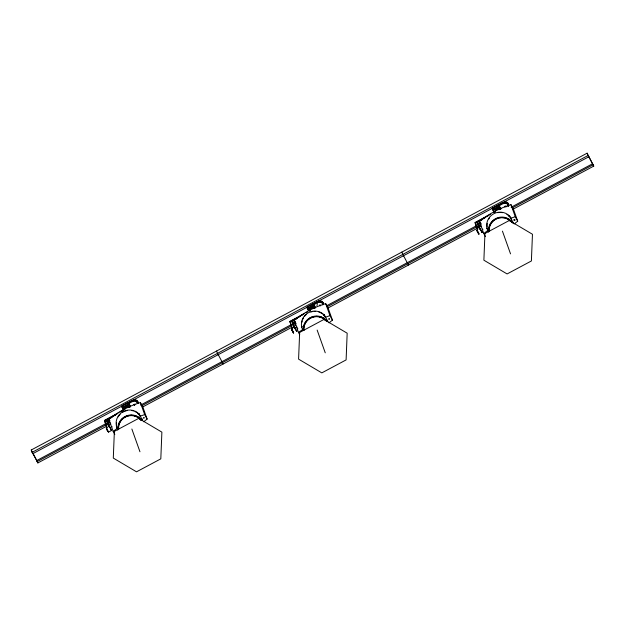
<?xml version="1.0" encoding="UTF-8"?>
<svg xmlns="http://www.w3.org/2000/svg" width="625" height="625" viewBox="0 0 625 625"><rect width="100%" height="100%" fill="white"/><g stroke="black" fill="none" stroke-linecap="round" stroke-linejoin="round"><path stroke-width="0.94" d="M130.219 406.906L128.18 402.641M313.969 305.469L313.469 303.703L312.938 303.758L315.508 307.969M499.266 206.531L498.758 204.758L498.234 204.82L500.797 209.031M134.117 404.68L134.727 405.297M143.539 417.898L144.328 417.805L143.602 417.984M319.414 305.742L319.883 305.078L320.609 305.445M320.656 305.914L320.641 305.523M328.898 318.875C329.719 320.352 329.5 317.477 328.875 319.156M505.781 206.305L505.016 206.203L504.688 206.891M505.945 206.742L505.875 207.117M514.828 219.922L514.5 219.578L514.914 219.93M507.844 206.258L507.938 204.781M508.617 206.328L508.383 203.586M292.32 329L289.844 321.406L304.258 313.711M134.148 404.516L134.945 404.094M317.352 303.656L316.969 305.789M514.148 219.719L514.305 220.359L514.82 220.109M514.141 219.922L514.539 219.641M128.969 404.633L128.586 402.953M314.258 305.695L313.875 304.016M499.547 206.758L498.758 204.758M109.898 420.414L107.344 421.781L109.375 420.484M480.477 222.539L477.93 223.898L479.961 222.609M123.539 410.328L121.727 406.086L122.516 408.078L122.727 407.43L128.68 404.406M307.016 307.148L307.359 306.742L307.805 309.141L307.062 307.656L307.016 307.148L308.414 310.633M494.117 212.453L492.305 208.211L497.438 205.25M492.305 208.211L493.094 210.203L493.305 209.555L498.891 206.57M514.719 220.156L514.094 220.008M107.344 421.781L107.711 421.375L106.938 419.969L106.336 419.93L108.773 426.781M477.93 223.898L478.289 223.5L477.523 222.094L476.914 222.055L479.352 228.906M117.367 413.711L104.445 420.688L107.031 427.945M289.734 321.75L303.508 314.32M296.617 331.281C296.117 329.961 289.961 322.523 294.664 321.547M488.797 215.383L475.023 222.812L477.609 230.062M476.008 224.031L475.141 222.469L490.398 214.32M114.82 434.422L113.18 431.422L117.234 428.328L116.336 425.805L117.75 430.078M113.18 431.422L108.883 419.367A90.891 87.75 -19.6 0 1 140.391 402.555L142.844 407.039L147.141 419.094L143.664 421.773M299.703 334.734L298.469 332.484L302.562 329.617L301.625 326.867L302.305 326.367M298.469 332.484L294.18 320.422A90.891 87.75 -19.6 0 1 325.68 303.617L328.133 308.094L332.43 320.156L328.953 322.836M485.398 236.539L483.766 233.547L487.812 230.445L486.914 227.93L488.328 232.203M483.766 233.547L479.469 221.484A90.891 87.75 -19.6 0 1 510.969 204.68L513.43 209.156L517.719 221.219L514.242 223.898M319.617 305.305L320.047 305.062M593.75 166.109L588.305 155.789L588.688 156.859L32.812 453.68L32.094 452.359L31.25 449.992L587.125 153.18L593.75 166.109L513.117 209.164M32.094 452.359L587.961 155.539L587.125 153.18M308.156 306.312L313.82 303.336M137.328 400.914C133.672 397.898 129.406 402.414 126.117 403.727L126.063 403.586M322.617 301.977C318.969 298.961 314.695 303.477 311.406 304.789L311.359 304.648M507.906 203.039C504.258 200.023 499.984 204.531 496.695 205.844L496.648 205.711M128.031 403.445C130.258 401.578 136.352 398.383 137.523 403.125M313.328 304.508C315.508 302.125 322.648 299.523 322.867 304.906M499.422 205.141C501.555 202.711 508.086 201.055 508.156 205.969M128.203 403.914C130.602 402.625 134.914 399.148 137.273 402.461M314.297 304.539C316.461 303.172 320.5 300.492 322.57 303.523M498.781 206.031C501.18 204.742 505.492 201.273 507.859 204.586M308.016 308.492L313.594 305.516M118.117 413.102L104.555 420.344L105.219 422.094M119.82 412.195L123.211 410.383M305.953 312.805L307.648 311.898M115.695 414.938L106.336 419.93L111.437 430.531L108.516 432.086L106.719 429.125M299.281 316.906L291.625 320.992L294.062 327.844M485.422 217.516L476.914 222.055L482.016 232.656L481.523 231.555M111.938 417.305L106.734 420.156L109.172 426.914M297.227 318.359L292.023 321.219L294.422 327.953L292.938 323.695M482.523 219.422L477.312 222.281L479.711 229.016M107.266 421.289L108.961 420.383M295.188 321.477L292.633 322.836L293 322.438L292.234 321.031L291.625 320.992L292.789 322.625M106.508 426.281L37.875 462.922L37.156 461.602L36.773 460.531L109.688 421.602M140.57 405.109L294.977 322.656M326.719 305.711L476.836 225.555M478.555 224.641L481.125 223.266M511.148 207.234L592.648 163.719M37.156 461.602L110.07 422.672M141.812 405.719L291.93 325.562M293.648 324.648L296.219 323.273M327.102 306.781L480.648 224.789M512.391 207.844L593.023 164.789M108.219 425.367L110.797 423.992M142.531 407.039L291.797 327.344M293.508 326.422L296.086 325.055M327.82 308.102L477.086 228.406M478.805 227.484L481.375 226.109M505.68 206.281L505.016 206.203M508.719 216.148L509.695 216.016L513.148 222.562M509.516 215.859L510.414 218.383L515.258 216.727L517.719 221.219M323.43 315.086L324.398 314.953L327.859 321.5M324.227 314.797L325.125 317.32L329.969 315.664L332.43 320.156M138.141 414.023L139.109 413.898L142.57 420.445L141.969 418.758M138.938 413.734L139.836 416.258L144.68 414.609L147.141 419.094M318.977 300.867L321.852 301.305L323.141 302.664M133.688 399.805L136.562 400.242L137.852 401.602M505.297 201.867L507.148 202.359L508.43 203.727M514.422 220.352L514.086 219.914M493.062 209.844L493.172 209.258L498.75 206.281L499.688 206.539L500.93 208.812M307.773 308.781L307.875 308.203L313.461 305.219L314.398 305.477L315.641 307.75M122.484 407.719L122.586 407.141L128.172 404.156L129.109 404.414L130.352 406.687M480.25 228.75L480.422 229.234M294.961 327.695L295.133 328.172M109.711 426.828L110.023 427.477M134.289 405.117L134.094 404.609M480.359 228.914L480.117 228.539L480.297 228.953M481.875 231.922L482.125 232.297L481.812 231.602M482.07 232.242L481.719 231.656M295.07 327.852L294.828 327.477L295 327.891M294.664 327.633L294.859 327.953M296.586 330.859L296.836 331.234L296.43 330.602M475.234 222.625L477.719 229.719L476.117 225.125M289.945 321.562L292.43 328.656M104.656 420.5L107.141 427.594M480.289 228.773L480.523 229.18M480.148 229.016L479.875 228.742M477.234 230.578L476.844 229.992L478.742 234.102L476.734 230.344L477.812 232.18M111.141 429.539L111.367 429.945M106.648 428.453L106.266 427.867L107.305 430.031M106.5 428.742C105.328 427.164 109.57 434.672 107.492 430.547M481.773 231.781L481.289 230.898M296.227 330.25L296.484 330.719M292.188 329.945L291.555 328.93L293.695 332.844M110.938 429.188L111.195 429.656M477.477 231L477.758 231.508M296.266 330.336L295.266 328.453M110.977 429.273L110.211 427.852M106.898 428.883L107.18 429.383M587.961 155.539L588.688 156.859M500.375 209.312L499.133 207.039L493.547 210.016L494.797 212.289M492.352 208.719L494.344 212.477M479.469 221.484L481.109 224.484M403.445 255.523L408.461 265.047M403.398 255.797L401.828 252.117M314.672 307.492L313.844 305.977L308.258 308.961L309.508 311.234M307.062 307.656L308.641 310.656M294.18 320.422L295.406 322.672M217.727 353.664L223.172 363.984M218.102 354.742L216.539 351.055M129 403.711L130.25 405.992M129.797 407.188L128.555 404.914L122.969 407.898L123.797 409.414M121.773 406.594L123.438 409.625M108.883 419.367L109.703 420.859M31.25 449.992L37.875 462.922M36.773 460.531L32.43 452.609L32.812 453.68M481.305 230.945L480.789 229.977M477.891 232.148L479.094 234.211L478.828 233.562M297.617 328.406L297.852 328.852M292.469 330.445L292.766 330.992M482.672 229.023L482.906 229.469M478.055 232.055L478.344 232.602M480.555 229.516L480.82 230.016M293.055 331.539L293.531 332.5M111.875 426.484L112.094 426.898M110.234 427.891L109.781 427M480.359 229.125L480.602 229.594M297.164 327.547L296.781 326.727M295.07 328.062L295.312 328.539M108.023 430.992L108.516 432.086M493.305 209.555L492.648 207.805M296.523 330.539L296.82 331.164M128.305 404.453L127.648 402.703L122.07 405.68L122.727 407.43M111.164 429.875L111.437 430.531M323.094 302.531L323.5 304.359M137.797 401.469L138.211 403.297M510.969 204.664L515.258 216.727M511.023 218.086L511.617 219.766M503.469 202.977L503.633 203.445M502.438 231.133L510.539 253.883M325.68 303.609L329.969 315.664M318.18 301.922L318.344 302.383M317.148 330.07L325.25 352.82M140.383 402.547L144.68 414.609M132.891 400.859L133.055 401.32M131.859 429.008L139.961 451.766M508.68 204.398L508.742 205.281M323.391 303.336L323.453 304.219M322.648 303.719L322.703 304.445M138.102 402.273L138.164 403.156M137.359 402.664L137.406 403.383M488.953 231.562A12.812 12.367 -19.6 0 1 497.141 218.383A12.812 12.367 -19.6 0 1 512.109 222.578M489.258 231.422A12.469 12.039 -19.6 0 1 496.508 218.891A12.469 12.039 -19.6 0 1 510.836 221.516M488.531 231.617A13.242 12.781 -19.6 0 1 497.766 217.719A13.242 12.781 -19.6 0 1 513.312 223.672M487.055 228.25A13.242 12.781 -19.6 0 1 493.734 213.75A13.242 12.781 -19.6 0 1 509.68 216.172M487.172 226.516A12.797 12.352 -19.6 0 1 487.219 223.43M488.75 218.992A12.797 12.352 -19.6 0 1 489.633 217.656M497.719 212.68A12.797 12.352 -19.6 0 1 502.523 212.68M506.914 214.391A12.797 12.352 -19.6 0 1 509.312 216.359M499.648 209.656A2.375 2.289 -19.6 0 0 498.594 209.047A2.438 2.352 -19.6 0 0 495.586 210.656A2.375 2.289 -19.6 0 0 495.531 211.859M495.266 211.781A2.594 2.508 -19.6 0 1 498.531 208.75M495.367 210.594A2.664 2.57 -19.6 0 1 499.836 209.523M498.617 208.703A2.594 2.508 -19.6 0 1 499.242 208.969M303.664 330.5A12.812 12.367 -19.6 0 1 311.852 317.32A12.812 12.367 -19.6 0 1 326.82 321.516M303.633 330.406A12.812 12.367 -19.6 0 1 314.188 316.547M315.797 316.352A12.812 12.367 -19.6 0 1 326.781 321.414M303.969 330.359A12.469 12.039 -19.6 0 1 311.219 317.828A12.469 12.039 -19.6 0 1 325.547 320.453M303.242 330.555A13.242 12.781 -19.6 0 1 311.695 316.938A13.242 12.781 -19.6 0 1 327.172 321.266M301.766 327.188A13.242 12.781 -19.6 0 1 308.445 312.688A13.242 12.781 -19.6 0 1 324.391 315.109M301.93 322.367A12.797 12.352 -19.6 0 1 302.25 320.836M302.758 319.352A12.797 12.352 -19.6 0 1 303.461 317.93M304.344 316.594A12.797 12.352 -19.6 0 1 306.586 314.297M310.859 312.008A12.797 12.352 -19.6 0 1 312.43 311.617M314.039 311.422A12.797 12.352 -19.6 0 1 315.648 311.422M318.781 312.008A12.797 12.352 -19.6 0 1 321.625 313.328M322.891 314.242A12.797 12.352 -19.6 0 1 324.023 315.297M314.352 308.594A2.375 2.289 -19.6 0 0 313.305 307.984A2.438 2.352 -19.6 0 0 310.297 309.594A2.375 2.289 -19.6 0 0 310.18 310.195M309.961 310.188A2.594 2.508 -19.6 0 1 310.078 309.531A2.664 2.57 -19.6 0 1 313.375 307.773A2.594 2.508 -19.6 0 1 314.523 308.445M309.914 310.062A2.594 2.508 -19.6 0 1 313.242 307.688M313.328 307.648A2.594 2.508 -19.6 0 1 314.477 308.312M118.375 429.437A12.812 12.367 -19.6 0 1 126.562 416.258A12.812 12.367 -19.6 0 1 141.531 420.453M118.336 429.344A12.812 12.367 -19.6 0 1 126.523 416.164A12.812 12.367 -19.6 0 1 141.492 420.352M118.68 429.297A12.469 12.039 -19.6 0 1 126.641 416.469A12.469 12.039 -19.6 0 1 141.219 420.547M117.953 429.492A13.242 12.781 -19.6 0 1 126.406 415.875A13.242 12.781 -19.6 0 1 141.875 420.211M116.477 426.125A13.242 12.781 -19.6 0 1 123.156 411.625A13.242 12.781 -19.6 0 1 139.102 414.047M116.594 424.391A12.797 12.352 -19.6 0 1 116.516 422.852M118.172 416.867A12.797 12.352 -19.6 0 1 120.102 414.32M122.617 412.297A12.797 12.352 -19.6 0 1 127.141 410.555M131.945 410.555A12.797 12.352 -19.6 0 1 133.484 410.945M134.961 411.523A12.797 12.352 -19.6 0 1 136.336 412.266M137.602 413.18A12.797 12.352 -19.6 0 1 138.734 414.234M128.586 407.164A2.375 2.289 -19.6 0 0 128.016 406.922A2.438 2.352 -19.6 0 0 125 408.531A2.375 2.289 -19.6 0 0 124.891 409.133M124.664 409.133A2.594 2.508 -19.6 0 1 124.789 408.477A2.664 2.57 -19.6 0 1 128.086 406.711M129.211 407.273A2.664 2.57 -19.6 0 0 124.742 408.344A2.594 2.508 -19.6 0 0 124.68 409.656M114.367 431.367L113.297 458.078L136.523 471.82L160.812 458.852L161.883 432.133L138.656 418.391L114.367 431.367M299.656 332.43L298.586 359.141L321.812 372.883L346.109 359.914L347.172 333.195L323.945 319.453L299.656 332.43M484.945 233.484L483.883 260.203L507.102 273.945L531.398 260.969L532.461 234.258L509.242 220.516L484.945 233.484M291.5 329.336L293.453 333.039L291.5 329.336M135.297 404.312L135.297 404.312"/></g></svg>
